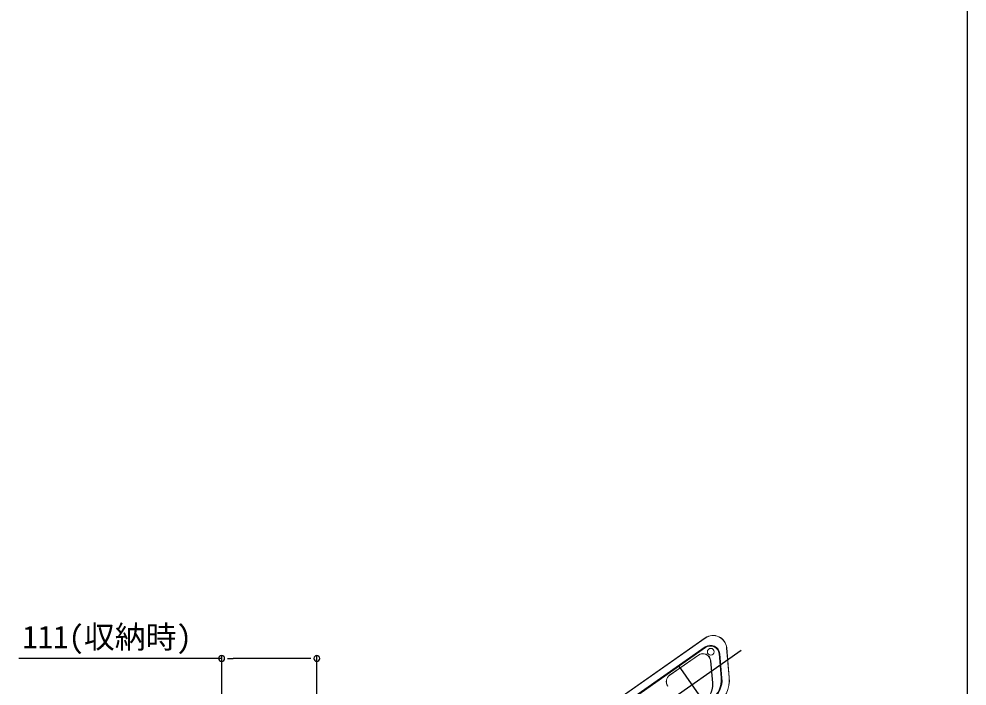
# Model space of a CAD drawing. Units: millimetres, scale not verified. Extents: x -693 to 693, y -1120 to 1122.
# Drawn here: x 416.3 to 693, y -754.1 to -559.4 of the extents above; entities that cross this region are included whole.
import ezdxf
from ezdxf.enums import TextEntityAlignment as Align

# ---------------------------------------------------------------- set-up
doc = ezdxf.new("R2010")
doc.units = ezdxf.units.MM
doc.header["$LTSCALE"] = 4
for name, color, linetype in [('0-3_YKK_12', 2, 'Continuous'), ('0-5_YKK_D', 6, 'Continuous'), ('0-6_YKK_ZWAK', 7, 'Continuous')]:
    doc.layers.add(name, color=color, linetype=linetype)
doc.layers.add('0-4_YKK_13', color=4, linetype='Continuous', lineweight=18)
doc.styles.add('ＭＳ ゴシック', font='')
doc.styles.get('ＭＳ ゴシック').set_extended_font_data('MS Gothic')

msp = doc.modelspace()

# ---------------------------------------------------------------- linework, layer by layer
at = {"layer": '0-3_YKK_12'}
for p, q in [((627.061, -743.698), (507.148, -827.662)), ((617.044, -759.837), (608.784, -748.041))]:
    msp.add_line(p, q, dxfattribs=at)
at = {"layer": '0-4_YKK_13'}
for p, q in [((494.884, -825.262), (616.596, -740.039)), ((616.569, -740.097), (508.804, -815.579)), ((616.596, -740.039), (616.569, -740.097)), ((616.584, -742.671), (509.888, -817.128)), ((616.713, -742.856), (521.821, -809.3)), ((622.844, -743.023), (622.871, -742.965)), ((623.592, -751.58), (622.844, -743.023)), ((622.871, -742.965), (623.626, -751.596)), ((606.202, -750.912), (614.594, -745.036)), ((614.626, -745.081), (606.233, -750.957)), ((618.724, -753.198), (618.158, -746.728)), ((618.212, -746.723), (618.779, -753.193)), ((621.254, -751.732), (620.638, -744.686)), ((621.481, -751.712), (620.859, -744.667)), ((618.724, -753.198), (618.779, -753.193))]:
    msp.add_line(p, q, dxfattribs=at)
msp.add_circle((618.214, -744.094), 1, dxfattribs=at)
for centre, radius, start, end in [((618.147, -744.904), 2.5, 5, 125), ((615.916, -746.924), 2.305, 5, 125), ((615.916, -746.924), 2.25, 5, 125), ((607.524, -752.8), 2.305, 125, 215), ((607.524, -752.8), 2.25, 125, 215), ((614.53, -752.32), 6.75, 305, 5), ((614.626, -752.364), 9, 304.99127, 4.99563), ((614.661, -752.381), 9, 305, 5), ((612.747, -753.721), 6.055, 215, 5), ((612.747, -753.721), 6, 215, 5)]:
    msp.add_arc(centre, radius, start, end, dxfattribs=at)
for centre, major_axis, ratio, start_param, end_param in [((618.857, -743.381), (-1.797, -3.586), 0.997302, 2.1236757, 4.2159625), ((618.885, -743.322), (1.695, 3.634), 0.99757, 5.2370419, 7.3293287), ((618.144, -744.906), (-2.233, -1.563), 0.999999, 2.6187874, 4.7108008), ((614.521, -752.326), (-5.723, -4.008), 0.999999, 1.5723845, 2.6187874)]:
    msp.add_ellipse(centre, major_axis=major_axis, ratio=ratio, start_param=start_param, end_param=end_param, dxfattribs=at)
at = {"layer": '0-5_YKK_D'}
for p, q in [((475.483, -746.035), (416.323, -746.035)), ((475.483, -797.527), (475.483, -745.035)), ((477.183, -746.035), (478.883, -746.035)), ((499.833, -746.035), (478.883, -746.035)), ((501.533, -746.035), (499.833, -746.035)), ((503.233, -816.545), (503.233, -745.035))]:
    msp.add_line(p, q, dxfattribs=at)
for centre, start, end in [((475.483, -746.035), 0, 180), ((475.483, -746.035), 180, 0), ((503.233, -746.035), 0, 180), ((503.233, -746.035), 180, 0)]:
    msp.add_arc(centre, 0.85, start, end, dxfattribs=at)
at = {"layer": '0-6_YKK_ZWAK'}
msp.add_line((693, 1064.1), (693, -1119.9), dxfattribs=at)

# ---------------------------------------------------------------- texts
at = {"layer": '0-5_YKK_D', "style": 'ＭＳ ゴシック'}
msp.add_text('111(収納時)', height=6.598, dxfattribs=at).set_placement((417.323, -745.035), align=Align.BOTTOM_LEFT)

doc.saveas('drawing.dxf')
